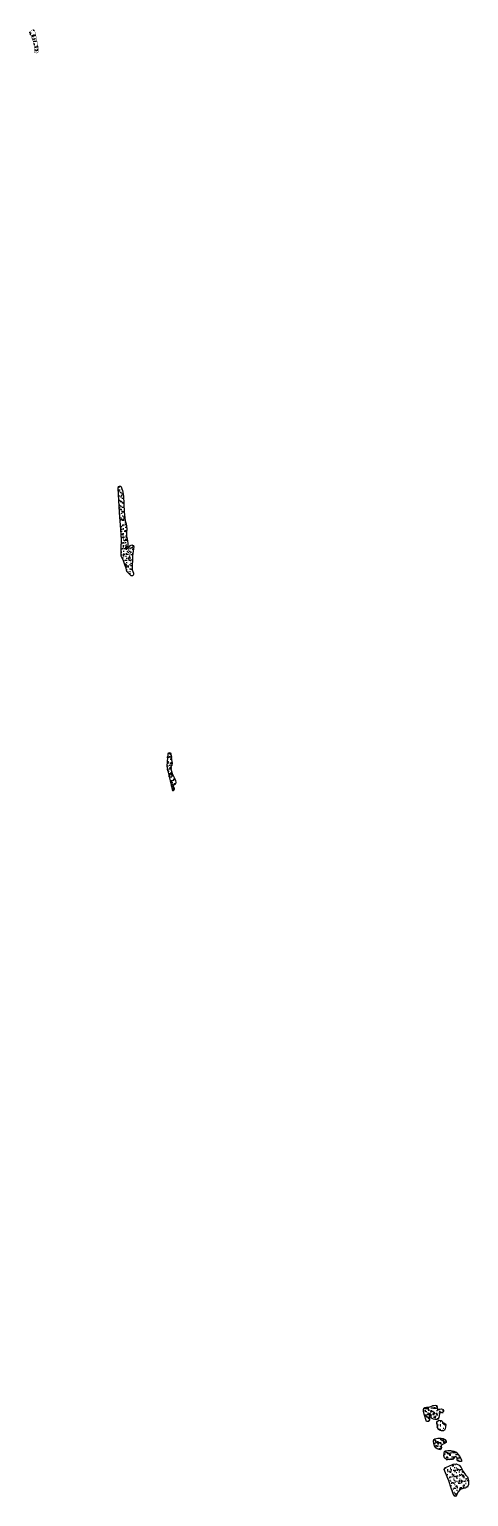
# Model space of a CAD drawing. Header units: metres. Extents: x 322791 to 357442, y 1745371 to 1822753.
# Drawn here: x 334651 to 338477, y 1771437 to 1784212 of the extents above; entities that cross this region are included whole.
import ezdxf

# ---------------------------------------------------------------- set-up
doc = ezdxf.new("R2010")
doc.units = ezdxf.units.M
doc.layers.add('SAND DUNES', color=42, linetype='Continuous')
pattern_1 = [(37.03242, (0, 0), (-0.9453398, 38.54547357), [0, -30.4, 0, -34, 0, -32.5]), (7.03242, (0, 0), (35.8549703, 56.1521888), [0, -16.4, 0, -27.4, 0, -10.5]), (327.03242, (-24.6, 0.2), (62.2816869, -0.3950955), [0, -10, 0, -36, 0, -47]), (317.03242, (-24.6, 0.2), (60.2637794, 17.0622836), [0, -5, 0, -23.6, 0, -27])]

msp = doc.modelspace()

# ---------------------------------------------------------------- hatches: boundary and pattern name
at = {"layer": 'SAND DUNES'}
h = msp.add_hatch(dxfattribs=at)
h.set_pattern_fill('AR-SAND', color=256, scale=20, angle=-0.3171)
h.set_pattern_definition([(37.182868, (0, 0), (-1.04654966, 38.5428584), [0, -30.4, 0, -34, 0, -32.5]), (7.182868, (0, 0), (35.7074017, 56.2461435), [0, -16.4, 0, -27.4, 0, -10.5]), (327.182868, (-24.6, 0.136), (62.28250964, -0.23155424), [0, -10, 0, -36, 0, -47]), (317.182868, (-24.6, 0.136), (60.2187693, 17.220466), [0, -5, 0, -23.6, 0, -27])])
h.paths.add_polyline_path([(334710, 1784144), (334706, 1784171), (334696, 1784203), (334687, 1784210), (334678, 1784207), (334663, 1784195), (334653, 1784189), (334659, 1784170), (334671, 1784142), (334675, 1784130), (334679, 1784122), (334691, 1784085), (334695, 1784061), (334695, 1784041), (334698, 1784008), (334711, 1784005), (334724, 1784008), (334731, 1784020), (334734, 1784031), (334714, 1784125)])
h = msp.add_hatch(dxfattribs=at)
h.set_pattern_fill('AR-SAND', color=256, scale=20, angle=-0.4676)
h.set_pattern_definition(pattern_1)
h.paths.add_polyline_path([(335448, 1779857), (335435, 1780006), (335425, 1780218), (335427, 1780231), (335437, 1780235), (335447, 1780233), (335455, 1780221), (335463, 1780198), (335470, 1780146), (335477, 1780011), (335485, 1779932), (335494, 1779906), (335497, 1779886), (335499, 1779860), (335498, 1779831), (335497, 1779799), (335502, 1779773), (335507, 1779758), (335510, 1779734), (335510, 1779712), (335510, 1779696), (335519, 1779699), (335531, 1779717), (335543, 1779723), (335557, 1779717), (335562, 1779707), (335558, 1779690), (335551, 1779627), (335546, 1779507), (335552, 1779490), (335559, 1779477), (335559, 1779465), (335552, 1779455), (335539, 1779453), (335501, 1779492), (335493, 1779520), (335484, 1779549), (335470, 1779585), (335450, 1779624), (335450, 1779653), (335450, 1779697), (335454, 1779763)])
h = msp.add_hatch(dxfattribs=at)
h.set_pattern_fill('AR-SAND', color=256, scale=20, angle=-0.4676)
h.set_pattern_definition(pattern_1)
h.paths.add_polyline_path([(335898, 1777730), (335887, 1777770), (335886, 1777793), (335894, 1777804), (335898, 1777824), (335893, 1777853), (335885, 1777906), (335876, 1777912), (335863, 1777911), (335857, 1777906), (335857, 1777901), (335853, 1777869), (335852, 1777837), (335848, 1777796), (335856, 1777756), (335879, 1777670), (335895, 1777593), (335899, 1777585), (335903, 1777585), (335907, 1777585), (335911, 1777593), (335915, 1777593), (335915, 1777597), (335915, 1777601), (335915, 1777605), (335911, 1777609), (335907, 1777617), (335907, 1777626), (335907, 1777630), (335911, 1777634), (335911, 1777638), (335915, 1777638), (335928, 1777642), (335929, 1777654), (335926, 1777673), (335914, 1777694)])
h = msp.add_hatch(dxfattribs=at)
h.set_pattern_fill('AR-SAND', color=256, scale=20, angle=-0.4676)
h.set_pattern_definition(pattern_1)
h.paths.add_polyline_path([(338111, 1772091), (338089, 1772154), (338083, 1772180), (338083, 1772194), (338087, 1772207), (338096, 1772213), (338111, 1772216), (338127, 1772215), (338139, 1772219), (338154, 1772225), (338170, 1772231), (338189, 1772233), (338199, 1772230), (338202, 1772218), (338202, 1772207), (338205, 1772200), (338211, 1772197), (338225, 1772198), (338240, 1772200), (338254, 1772196), (338259, 1772189), (338259, 1772178), (338250, 1772168), (338227, 1772164), (338222, 1772159), (338216, 1772126), (338208, 1772111), (338194, 1772109), (338170, 1772110), (338154, 1772119), (338147, 1772139), (338142, 1772154), (338138, 1772160), (338131, 1772155), (338132, 1772143), (338136, 1772127), (338137, 1772113), (338136, 1772102), (338130, 1772092), (338119, 1772090)])
h = msp.add_hatch(dxfattribs=at)
h.set_pattern_fill('AR-SAND', color=256, scale=20, angle=-0.4676)
h.set_pattern_definition(pattern_1)
h.paths.add_polyline_path([(338204, 1772042), (338205, 1772053), (338202, 1772063), (338199, 1772074), (338201, 1772086), (338206, 1772095), (338221, 1772102), (338239, 1772100), (338247, 1772093), (338251, 1772083), (338257, 1772078), (338267, 1772077), (338276, 1772070), (338279, 1772061), (338276, 1772045), (338272, 1772028), (338268, 1772017), (338259, 1772011), (338240, 1772011), (338224, 1772017), (338212, 1772025)])
h = msp.add_hatch(dxfattribs=at)
h.set_pattern_fill('AR-SAND', color=256, scale=20, angle=-0.4676)
h.set_pattern_definition(pattern_1)
h.paths.add_polyline_path([(338179, 1771880), (338174, 1771900), (338170, 1771920), (338173, 1771933), (338183, 1771941), (338208, 1771946), (338237, 1771946), (338255, 1771942), (338271, 1771934), (338280, 1771920), (338280, 1771909), (338272, 1771901), (338255, 1771895), (338244, 1771889), (338238, 1771875), (338241, 1771861), (338232, 1771844), (338220, 1771848), (338203, 1771853), (338192, 1771862)])
h = msp.add_hatch(dxfattribs=at)
h.set_pattern_fill('AR-SAND', color=256, scale=20, angle=-0.4676)
h.set_pattern_definition(pattern_1)
h.paths.add_polyline_path([(338267, 1771776), (338261, 1771791), (338264, 1771815), (338268, 1771829), (338276, 1771837), (338295, 1771840), (338321, 1771839), (338349, 1771833), (338367, 1771823), (338383, 1771806), (338398, 1771789), (338414, 1771757), (338414, 1771742), (338401, 1771743), (338382, 1771748), (338376, 1771758), (338376, 1771774), (338368, 1771783), (338356, 1771783), (338344, 1771770), (338333, 1771759), (338307, 1771757), (338284, 1771761)])
h = msp.add_hatch(dxfattribs=at)
h.set_pattern_fill('AR-SAND', color=256, scale=20, angle=-0.4676)
h.set_pattern_definition(pattern_1)
h.paths.add_polyline_path([(338295, 1771595), (338264, 1771673), (338276, 1771690), (338305, 1771703), (338341, 1771720), (338369, 1771722), (338394, 1771711), (338411, 1771691), (338430, 1771655), (338451, 1771626), (338466, 1771609), (338475, 1771577), (338477, 1771543), (338468, 1771522), (338448, 1771512), (338422, 1771506), (338402, 1771499), (338383, 1771477), (338374, 1771455), (338368, 1771441), (338361, 1771437), (338348, 1771447), (338326, 1771511), (338304, 1771574)])

# ---------------------------------------------------------------- linework, layer by layer
at = {"layer": 'SAND DUNES', "const_width": 3.04, "flags": 128}
msp.add_lwpolyline([(334710, 1784144), (334706, 1784171), (334696, 1784203), (334687, 1784210), (334678, 1784207), (334663, 1784195), (334653, 1784189), (334659, 1784170), (334671, 1784142), (334675, 1784130), (334679, 1784122), (334691, 1784085), (334695, 1784061), (334695, 1784041), (334698, 1784008), (334711, 1784005), (334724, 1784008), (334731, 1784020), (334734, 1784031), (334714, 1784125)], close=True, dxfattribs=at)
at = {"layer": 'SAND DUNES', "flags": 128}
for points in [[(335448, 1779857), (335435, 1780006), (335425, 1780218), (335427, 1780231), (335437, 1780235), (335447, 1780233), (335455, 1780221), (335463, 1780198), (335470, 1780146), (335477, 1780011), (335485, 1779932), (335494, 1779906), (335497, 1779886), (335499, 1779860), (335498, 1779831), (335497, 1779799), (335502, 1779773), (335507, 1779758), (335510, 1779734), (335510, 1779712), (335510, 1779696), (335519, 1779699), (335531, 1779717), (335543, 1779723), (335557, 1779717), (335562, 1779707), (335558, 1779690), (335551, 1779627), (335546, 1779507), (335552, 1779490), (335559, 1779477), (335559, 1779465), (335552, 1779455), (335539, 1779453), (335501, 1779492), (335493, 1779520), (335484, 1779549), (335470, 1779585), (335450, 1779624), (335450, 1779653), (335450, 1779697), (335454, 1779763)], [(335898, 1777730), (335887, 1777770), (335886, 1777793), (335894, 1777804), (335898, 1777824), (335893, 1777853), (335885, 1777906), (335876, 1777912), (335863, 1777911), (335857, 1777906), (335857, 1777901), (335853, 1777869), (335852, 1777837), (335848, 1777796), (335856, 1777756), (335879, 1777670), (335895, 1777593), (335899, 1777585), (335903, 1777585), (335907, 1777585), (335911, 1777593), (335915, 1777593), (335915, 1777597), (335915, 1777601), (335915, 1777605), (335911, 1777609), (335907, 1777617), (335907, 1777626), (335907, 1777630), (335911, 1777634), (335911, 1777638), (335915, 1777638), (335928, 1777642), (335929, 1777654), (335926, 1777673), (335914, 1777694)], [(338111, 1772091), (338089, 1772154), (338083, 1772180), (338083, 1772194), (338087, 1772207), (338096, 1772213), (338111, 1772216), (338127, 1772215), (338139, 1772219), (338154, 1772225), (338170, 1772231), (338189, 1772233), (338199, 1772230), (338202, 1772218), (338202, 1772207), (338205, 1772200), (338211, 1772197), (338225, 1772198), (338240, 1772200), (338254, 1772196), (338259, 1772189), (338259, 1772178), (338250, 1772168), (338227, 1772164), (338222, 1772159), (338216, 1772126), (338208, 1772111), (338194, 1772109), (338170, 1772110), (338154, 1772119), (338147, 1772139), (338142, 1772154), (338138, 1772160), (338131, 1772155), (338132, 1772143), (338136, 1772127), (338137, 1772113), (338136, 1772102), (338130, 1772092), (338119, 1772090)], [(338204, 1772042), (338205, 1772053), (338202, 1772063), (338199, 1772074), (338201, 1772086), (338206, 1772095), (338221, 1772102), (338239, 1772100), (338247, 1772093), (338251, 1772083), (338257, 1772078), (338267, 1772077), (338276, 1772070), (338279, 1772061), (338276, 1772045), (338272, 1772028), (338268, 1772017), (338259, 1772011), (338240, 1772011), (338224, 1772017), (338212, 1772025)], [(338179, 1771880), (338174, 1771900), (338170, 1771920), (338173, 1771933), (338183, 1771941), (338208, 1771946), (338237, 1771946), (338255, 1771942), (338271, 1771934), (338280, 1771920), (338280, 1771909), (338272, 1771901), (338255, 1771895), (338244, 1771889), (338238, 1771875), (338241, 1771861), (338232, 1771844), (338220, 1771848), (338203, 1771853), (338192, 1771862)], [(338267, 1771776), (338261, 1771791), (338264, 1771815), (338268, 1771829), (338276, 1771837), (338295, 1771840), (338321, 1771839), (338349, 1771833), (338367, 1771823), (338383, 1771806), (338398, 1771789), (338414, 1771757), (338414, 1771742), (338401, 1771743), (338382, 1771748), (338376, 1771758), (338376, 1771774), (338368, 1771783), (338356, 1771783), (338344, 1771770), (338333, 1771759), (338307, 1771757), (338284, 1771761)], [(338295, 1771595), (338264, 1771673), (338276, 1771690), (338305, 1771703), (338341, 1771720), (338369, 1771722), (338394, 1771711), (338411, 1771691), (338430, 1771655), (338451, 1771626), (338466, 1771609), (338475, 1771577), (338477, 1771543), (338468, 1771522), (338448, 1771512), (338422, 1771506), (338402, 1771499), (338383, 1771477), (338374, 1771455), (338368, 1771441), (338361, 1771437), (338348, 1771447), (338326, 1771511), (338304, 1771574)]]:
    msp.add_lwpolyline(points, close=True, dxfattribs=at)

doc.saveas('drawing.dxf')
